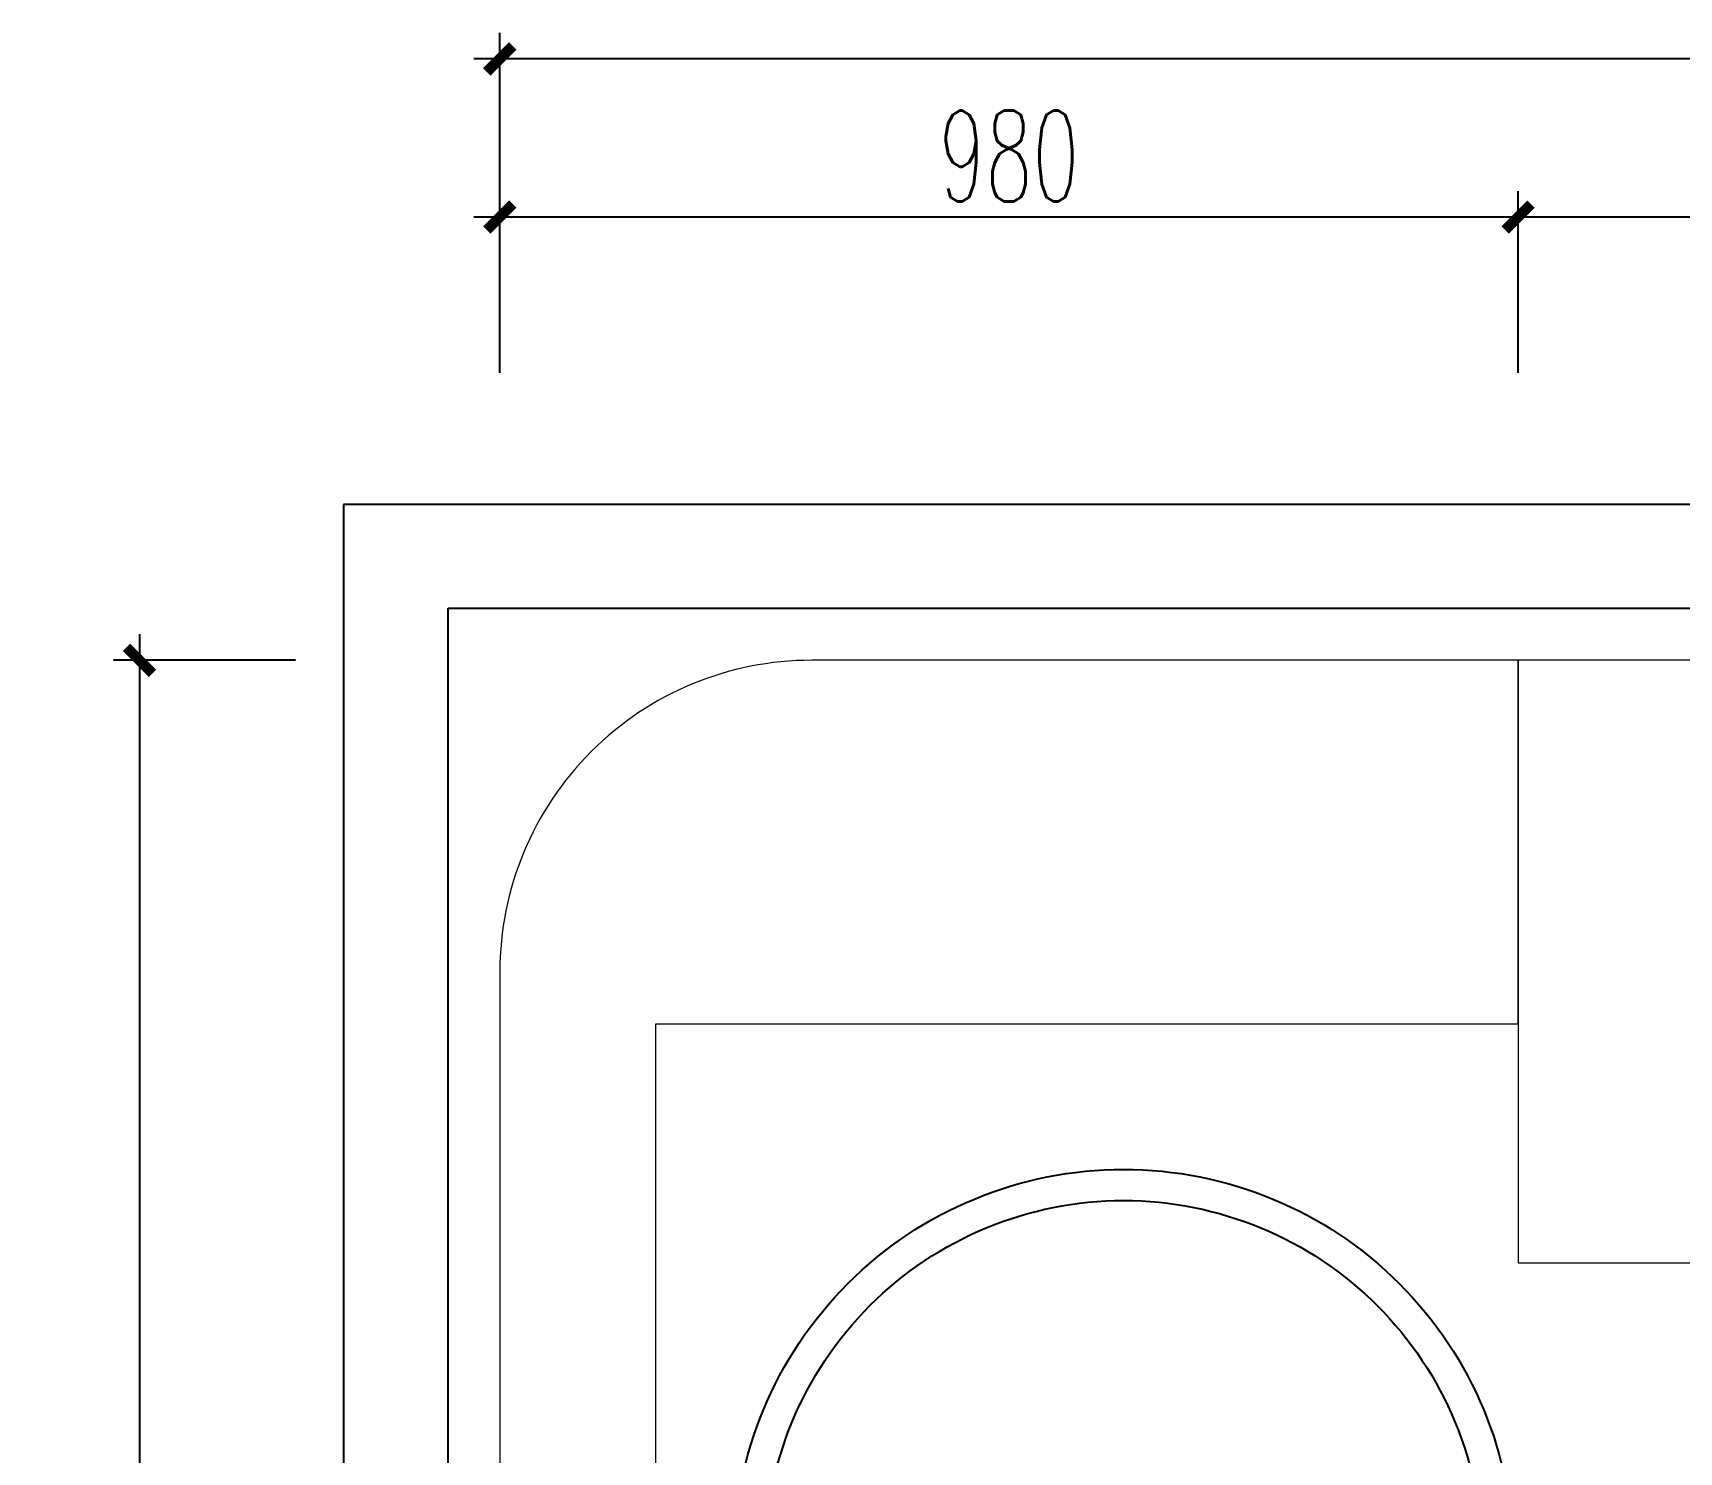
# Model space of a CAD drawing. Header units: inches. Extents: x 24920 to 61775, y 10942 to 38819.
# Drawn here: x 30464 to 32047, y 13852 to 15218 of the extents above; entities that cross this region are included whole.
import ezdxf

# ---------------------------------------------------------------- set-up
doc = ezdxf.new("R2010")
doc.units = ezdxf.units.IN
doc.header["$MEASUREMENT"] = 0
doc.header["$PDMODE"] = 1
for name, color, linetype in [('01-wall-new', 2, 'Continuous'), ('01TOILET', 4, 'Continuous'), ('01装饰线', 6, 'Continuous')]:
    doc.layers.add(name, color=color, linetype=linetype)
doc.styles.add('DIM', font='simplex.shx', dxfattribs={"width": 0.6, "bigfont": 'extfont.shx'})
doc.dimstyles.new('1比25', dxfattribs={"dimscale": 25, "dimtxt": 3.5, "dimasz": 1, "dimexe": 1, "dimexo": 1, "dimgap": 0.6, "dimtad": 1, "dimdec": 0, "dimrnd": 5, "dimzin": 0, "dimdsep": 46, "dimtxsty": 'DIM', "dimblk": 'ARCHTICK', "dimcen": 0.09, "dimdle": 1, "dimclrd": 1, "dimclre": 1, "dimclrt": 1, "dimadec": 0, "dimazin": 0, "dimtfac": 1, "dimtdec": 0, "dimtix": 1, "dimtmove": 2, "dimatfit": 3, "dimldrblk": '引线箭头（自定义）', "dimfxl": 0, "dimtolj": 1, "dimtzin": 0, "dimarcsym": 0})

# ---------------------------------------------------------------- blocks, each defined once
blk = doc.blocks.new('_ArchTick')
at = {"color": 0, "linetype": 'ByBlock', "const_width": 0.4}
blk.add_lwpolyline([(-0.5, -0.5), (0.5, 0.5)], dxfattribs=at)
blk = doc.blocks.new('*D1355')
at = {"color": 1, "lineweight": -2, "transparency": 16777216}
for p, q in [((-23362.1, 16902.8), (-23362.1, 17077.8)), ((-21461.6, 16902.8), (-21461.6, 17077.8)), ((-21436.6, 17052.8), (-23387.1, 17052.8))]:
    blk.add_line(p, q, dxfattribs=at)
at = {"layer": 'Defpoints', "color": 0, "transparency": 16777216}
for p in [(-23362.1, 17052.8), (-23362.1, 16046.4), (-21461.6, 15987.8)]:
    blk.add_point(p, dxfattribs=at)
at = {"color": 1, "lineweight": -2, "transparency": 16777216, "xscale": 25, "yscale": 25, "zscale": 25, "rotation": 180}
blk.add_blockref('_ArchTick', (-23362.1, 17052.8), dxfattribs=at)
at = {"color": 1, "lineweight": -2, "transparency": 16777216, "xscale": 25, "yscale": 25, "zscale": 25}
blk.add_blockref('_ArchTick', (-21461.6, 17052.8), dxfattribs=at)
at = {"color": 1, "transparency": 16777216, "insert": (-22411.8, 17111.6), "char_height": 87.5, "attachment_point": 5, "style": 'DIM'}
blk.add_mtext('\\A1;1900', dxfattribs=at)
blk = doc.blocks.new('引线箭头（自定义）')
at = {"linetype": 'ByBlock', "lineweight": -2}
h = blk.add_hatch(color=8, dxfattribs=at)
h.dxf.hatch_style = 1
h.paths.add_polyline_path([(-1.195, -0.955), (-0.315, 0), (-1.201, 0.958), (-0.912, 1.212), (0, 0), (-0.912, -1.209)])
at = {"color": 0, "linetype": 'ByBlock', "lineweight": -2}
blk.add_line((-0.315, 0), (-4.751, 0), dxfattribs=at)
blk.add_lwpolyline([(-1.195, -0.955), (-0.315, 0), (-1.201, 0.958), (-0.912, 1.212), (0, 0), (-0.912, -1.209)], close=True, dxfattribs=at)
blk = doc.blocks.new('*D1356')
at = {"color": 1, "lineweight": -2, "transparency": 16777216}
for p, q in [((-24341.6, 16902.8), (-24341.6, 17077.8)), ((-23362.1, 16902.8), (-23362.1, 17077.8)), ((-23337.1, 17052.8), (-24366.6, 17052.8))]:
    blk.add_line(p, q, dxfattribs=at)
at = {"layer": 'Defpoints', "color": 0, "transparency": 16777216}
for p in [(-24341.6, 17052.8), (-24341.6, 16277.4), (-23362.1, 16046.4)]:
    blk.add_point(p, dxfattribs=at)
at = {"color": 1, "lineweight": -2, "transparency": 16777216, "xscale": 25, "yscale": 25, "zscale": 25, "rotation": 180}
blk.add_blockref('_ArchTick', (-24341.6, 17052.8), dxfattribs=at)
at = {"color": 1, "lineweight": -2, "transparency": 16777216, "xscale": 25, "yscale": 25, "zscale": 25}
blk.add_blockref('_ArchTick', (-23362.1, 17052.8), dxfattribs=at)
at = {"color": 1, "transparency": 16777216, "insert": (-23851.8, 17111.6), "char_height": 87.5, "attachment_point": 5, "style": 'DIM'}
blk.add_mtext('\\A1;980', dxfattribs=at)
blk = doc.blocks.new('*D1363')
at = {"color": 1, "lineweight": -2, "transparency": 16777216}
for p, q in [((-24688.2, 16651.4), (-24688.2, 14231.5)), ((-24538.2, 16626.4), (-24713.2, 16626.4)), ((-24538.2, 14256.5), (-24713.2, 14256.5))]:
    blk.add_line(p, q, dxfattribs=at)
at = {"layer": 'Defpoints', "color": 0, "transparency": 16777216}
for p in [(-23996.8, 16626.4), (-24688.2, 14256.5), (-24092, 14256.5)]:
    blk.add_point(p, dxfattribs=at)
at = {"color": 1, "lineweight": -2, "transparency": 16777216, "xscale": 25, "yscale": 25, "zscale": 25}
for p, rotation in [((-24688.2, 16626.4), 90), ((-24688.2, 14256.5), 270)]:
    blk.add_blockref('_ArchTick', p, dxfattribs=dict(at, rotation=rotation))
at = {"color": 1, "transparency": 16777216, "insert": (-24746.9, 15441.4), "char_height": 87.5, "attachment_point": 5, "rotation": 90, "style": 'DIM'}
blk.add_mtext('\\A1;2370', dxfattribs=at)
blk = doc.blocks.new('*D1366')
at = {"color": 1, "lineweight": -2, "transparency": 16777216}
for p, q in [((-24341.6, 17055.1), (-24341.6, 17230.1)), ((-19571.5, 17055.1), (-19571.5, 17230.1)), ((-19546.5, 17205.1), (-24366.6, 17205.1))]:
    blk.add_line(p, q, dxfattribs=at)
at = {"layer": 'Defpoints', "color": 0, "transparency": 16777216}
for p in [(-24341.6, 17205.1), (-24341.6, 16902.8), (-19571.5, 16902.8)]:
    blk.add_point(p, dxfattribs=at)
at = {"color": 1, "lineweight": -2, "transparency": 16777216, "xscale": 25, "yscale": 25, "zscale": 25, "rotation": 180}
blk.add_blockref('_ArchTick', (-24341.6, 17205.1), dxfattribs=at)
at = {"color": 1, "lineweight": -2, "transparency": 16777216, "xscale": 25, "yscale": 25, "zscale": 25}
blk.add_blockref('_ArchTick', (-19571.5, 17205.1), dxfattribs=at)
at = {"color": 1, "transparency": 16777216, "insert": (-21956.6, 17263.8), "char_height": 87.5, "attachment_point": 5, "style": 'DIM'}
blk.add_mtext('\\A1;4770', dxfattribs=at)
blk = doc.blocks.new('A$C43eeee79')
at = {"layer": '01-wall-new', "color": 4, "ltscale": 5}
for p, q in [((298.7, 3269.9), (298.6, 600)), ((3498.6, 3269.9), (298.7, 3269.9)), ((399.1, 700), (399.4, 3169.9)), ((399.4, 3169.9), (3378.6, 3169.9))]:
    blk.add_line(p, q, dxfattribs=at)
at = {"layer": '01TOILET', "color": 1, "lineweight": 15}
blk.add_lwpolyline([(599.1, 2769.9), (1428.6, 2769.9), (1428.6, 3119.9), (749.1, 3119.9, 0.414214), (449.1, 2819.9), (449.1, 2770.9)], format="xyb", dxfattribs=at)
blk.add_lwpolyline([(599.1, 2769.9), (1428.6, 2769.9), (1428.6, 3119.9), (749.1, 3119.9, 0.414214), (449.1, 2819.9), (449.1, 2770.9)], format="xyb", dxfattribs=at)
at = {"layer": '01TOILET', "color": 2, "lineweight": 15, "flags": 128}
blk.add_lwpolyline([(3328.7, 3119.9), (1428.6, 3119.9), (1428.6, 2539.9), (3329, 2539.9), (3328.7, 3119.9)], dxfattribs=at)
at = {"layer": '01TOILET', "lineweight": 15}
blk.add_lwpolyline([(449.1, 2770.9), (449.1, 750)], dxfattribs=at)
at = {"layer": '01TOILET', "color": 1, "lineweight": 15}
blk.add_lwpolyline([(449.1, 750), (599.1, 750), (599.1, 2769.9)], dxfattribs=at)
at = {"layer": '01TOILET', "color": 2, "linetype": 'ByBlock', "ltscale": 5}
blk.add_lwpolyline([(674.1, 1305), (674.1, 2255, -0.414214), (1049.1, 2630), (1049.1, 2630, -0.414214), (1424.1, 2255), (1424.1, 1305, -0.414214), (1049.1, 930), (1049.1, 930, -0.414214)], format="xyb", close=True, dxfattribs=at)
at = {"layer": '01TOILET', "color": 8, "linetype": 'ByBlock', "ltscale": 5}
blk.add_lwpolyline([(704.1, 1305), (704.1, 2255, -0.414214), (1049.1, 2600, -0.414214), (1394.1, 2255), (1394.1, 1305, -0.414214), (1049.1, 960, -0.414214)], format="xyb", close=True, dxfattribs=at)
at = {"layer": '01装饰线', "color": 3, "linetype": 'Continuous', "lineweight": 13, "flags": 128}
blk.add_lwpolyline([(5219.1, 1731.4), (5219.2, 2481.3), (3329.1, 2481.3), (3328.7, 3119.9), (749.1, 3119.9, 0.414214), (449.1, 2819.9), (449.1, 750), (1379.1, 750)], format="xyb", dxfattribs=at)
for base, p1, p2, picture, middle, set_off in [((449.1, 3698.6), (5219.2, 3396.3), (449.1, 3396.3), '*D1366', (2834.1, 3757.3), (24790.7, -13506.5)), ((449.1116, 3546.3437), (1428.6462, 2539.9405), (449.1116, 2770.9127), '*D1356', (938.8789, 3605.0937), (24790.6963, -13506.4735)), ((1428.6462, 3546.3437), (3329.0712, 2481.3314), (1428.6462, 2539.9405), '*D1355', (2378.8587, 3605.0937), (24790.6963, -13506.4735))]:
    dim = blk.add_linear_dim(base=base, p1=p1, p2=p2, dimstyle='1比25')
    dim.commit()
    dim.dimension.update_dxf_attribs({"geometry": picture, "text_midpoint": middle, "insert": set_off})
dim = blk.add_linear_dim(base=(102.5, 750), p1=(793.9, 3119.9), p2=(698.7, 750), angle=270, dimstyle='1比25')
dim.commit()
dim.dimension.update_dxf_attribs({"geometry": '*D1363', "text_midpoint": (43.7, 1935), "insert": (24790.7, -13506.5)})

msp = doc.modelspace()

# ---------------------------------------------------------------- block references
msp.add_blockref('A$C43eeee79', (30463.9, 11494.3))

doc.saveas('drawing.dxf')
